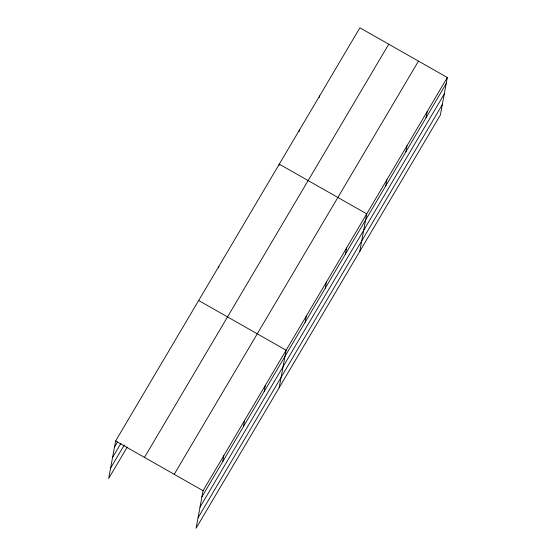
<?xml version="1.0" encoding="UTF-8"?>
<svg xmlns="http://www.w3.org/2000/svg" width="556" height="556" viewBox="0 0 556 556"><rect width="100%" height="100%" fill="white"/><g stroke="black" fill="none" stroke-linecap="round" stroke-linejoin="round"><path stroke-width="0.83" d="M447.33 77.513L203.065 490.712L196.115 528.2L440.38 115.009L447.33 77.513L359.885 27.8L115.62 440.991L108.67 478.487L127.227 447.1M218.536 267.95L218.821 266.421M222.692 461.723L223.825 455.586M278.994 165.688L279.279 164.152L366.724 213.872L359.774 251.361M243.452 426.605L244.591 420.468M299.142 131.598L299.427 130.062M264.218 391.48L265.351 385.343M319.297 97.508L319.582 95.979M279.168 387.713L286.118 350.224L198.673 300.511M305.126 322.271L306.266 316.135M325.281 288.182L326.421 282.045M345.436 254.092L346.569 247.962M385.739 185.919L386.872 179.783M405.887 151.83L407.027 145.693M426.042 117.74L427.175 111.603M114.48 447.128L117.573 441.902M112.562 457.477L120.958 443.278M110.588 468.138L124.287 444.974M144.477 457.4L388.741 44.209M174.209 474.303L418.473 61.111M201.925 496.849L446.19 83.65M200.007 507.19L444.272 93.999M198.033 517.851L442.298 104.66M115.62 440.991L203.065 490.712"/></g></svg>
